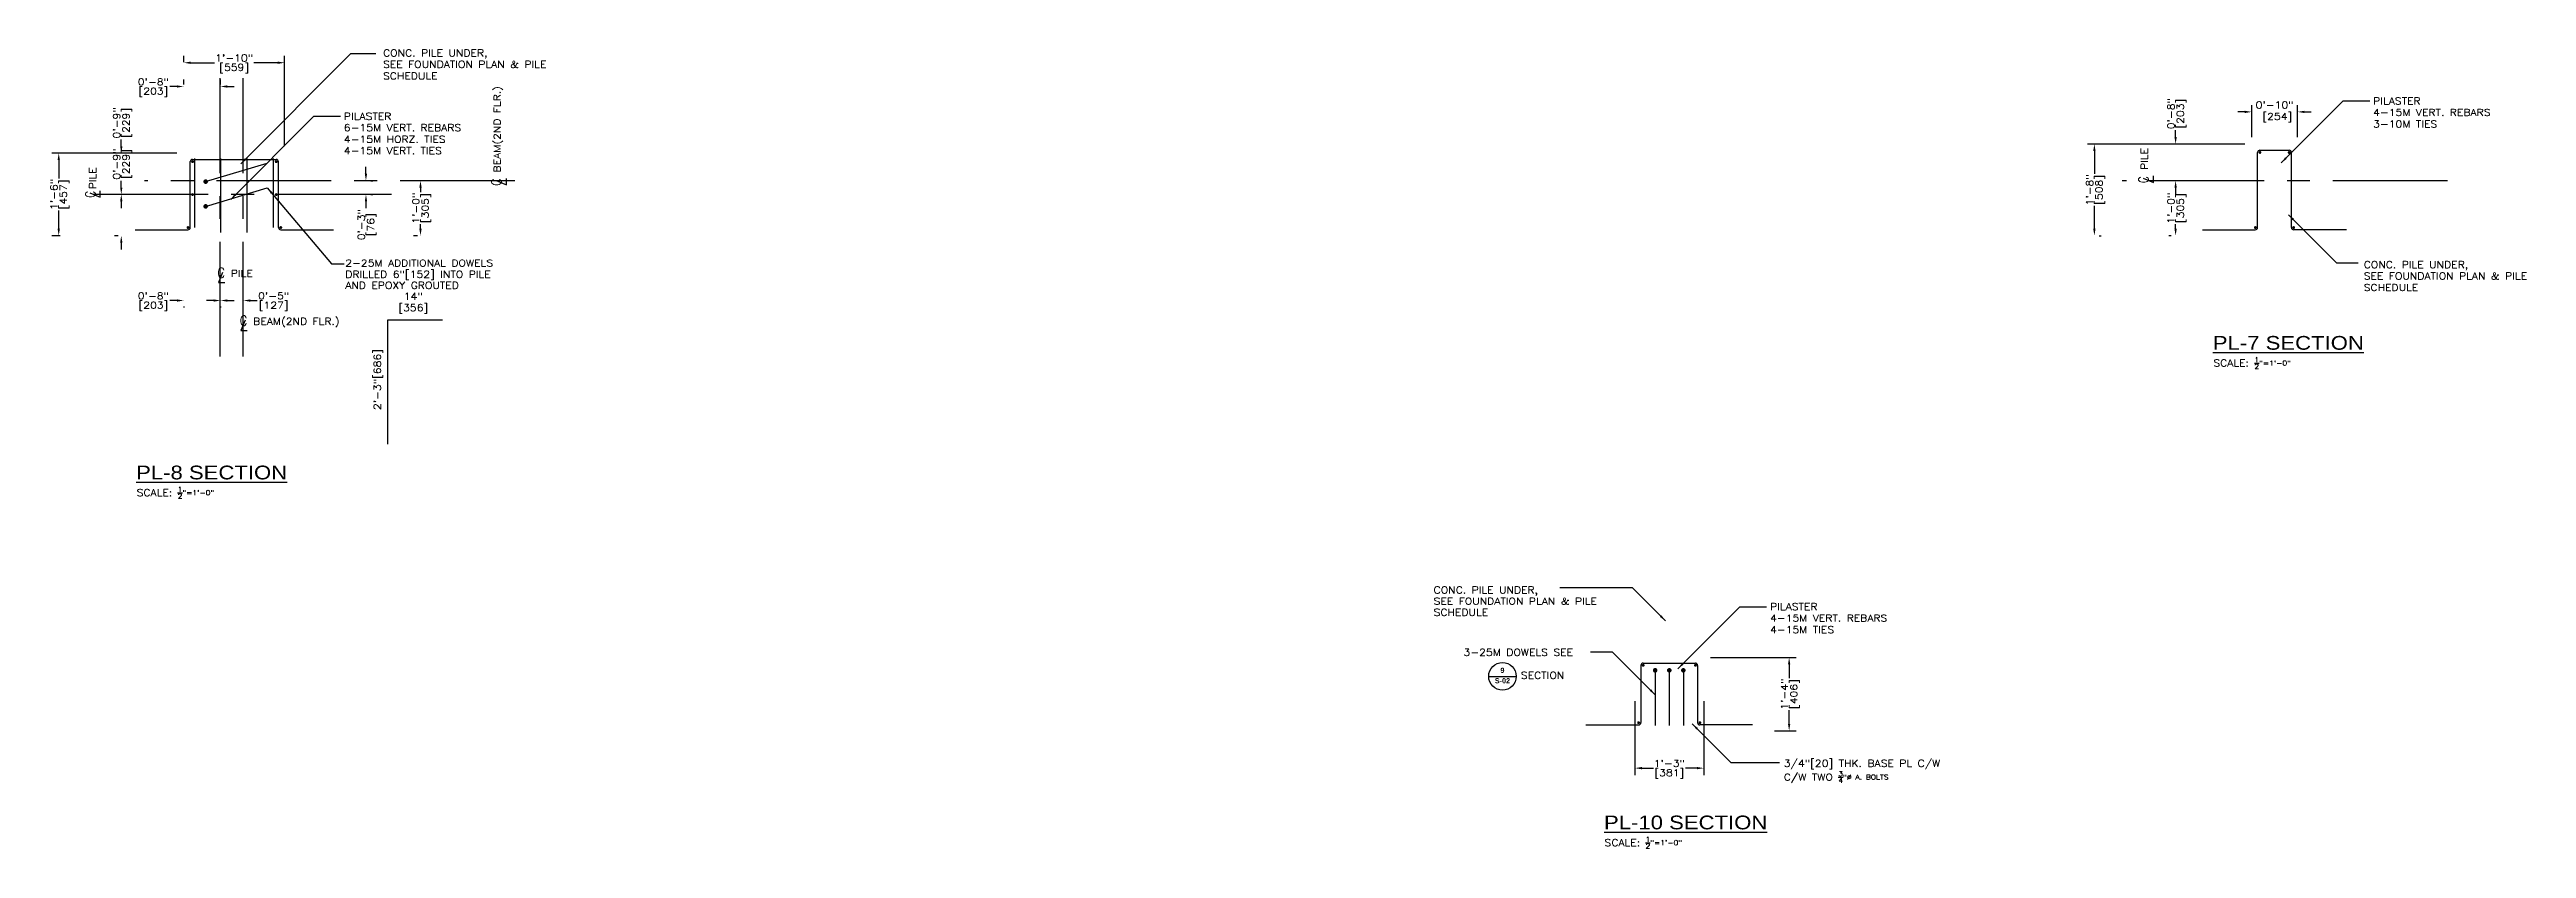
# Model space of a CAD drawing. Header units: inches. Extents: x -229 to 9761, y -1201 to 3580.
# Drawn here: x 309 to 849, y -1201 to -1027 of the extents above; entities that cross this region are included whole.
import ezdxf
from ezdxf.enums import TextEntityAlignment as Align

# ---------------------------------------------------------------- set-up
doc = ezdxf.new("R2010")
doc.units = ezdxf.units.IN
doc.header["$MEASUREMENT"] = 0
doc.linetypes.add('CENTER', pattern=[2, 1.25, -0.25, 0.25, -0.25])
doc.layers.get('0').update_dxf_attribs({"linetype": 'CONTINUOUS'})
doc.layers.get('DEFPOINTS').update_dxf_attribs({"linetype": 'CONTINUOUS'})
for name, color, linetype in [('Dimension', 5, 'CONTINUOUS'), ('Foundation_Details_CL', 150, 'CENTER'), ('Foundation_Details_Reinf', 131, 'CONTINUOUS'), ('Structural_Section_Dim', 5, 'CONTINUOUS'), ('Structural_Section_Text', 5, 'CONTINUOUS'), ('TEXT', 4, 'CONTINUOUS')]:
    doc.layers.add(name, color=color, linetype=linetype)
doc.styles.add('ROMANS', font='ROMANS.SHX', dxfattribs={"width": 0.8})
doc.styles.add('ROMANS-115', font='romans.shx', dxfattribs={"width": 1.15})
doc.styles.add('SANS-115', font='sanss___.ttf', dxfattribs={"width": 1.15})
doc.styles.add('SANSSERIFBOLD', font='sanssb__.ttf')
doc.dimstyles.new('112-ROMANS-115-MS', dxfattribs={"dimscale": 0, "dimtxt": 1.5, "dimasz": 1.5, "dimexe": 1.5, "dimexo": 1.5, "dimgap": 0.125, "dimtad": 0, "dimdec": 4, "dimzin": 1, "dimdsep": 46, "dimlunit": 4, "dimtxsty": 'ROMANS-115', "dimcen": 0.125, "dimclrd": 256, "dimclre": 256, "dimclrt": 256, "dimadec": 0, "dimazin": 0, "dimtfac": 1, "dimtdec": 4, "dimtofl": 0, "dimtmove": 0, "dimatfit": 0, "dimfxl": 1, "dimtfillclr": 256, "dimfrac": 2, "dimtolj": 1, "dimtzin": 0, "dimarcsym": 0})
doc.dimstyles.new('12-ROMANS-115-PS', dxfattribs={"dimscale": 0, "dimtxt": 0.0625, "dimasz": 0.0625, "dimexe": 0.0625, "dimexo": 0.03125, "dimgap": 0.03125, "dimtad": 1, "dimdec": 3, "dimlfac": 24, "dimzin": 1, "dimdsep": 46, "dimlunit": 4, "dimtxsty": 'ROMANS-115', "dimcen": 0.125, "dimclrd": 256, "dimclre": 256, "dimclrt": 256, "dimadec": 0, "dimazin": 0, "dimtfac": 1, "dimtdec": 3, "dimtofl": 0, "dimtmove": 0, "dimatfit": 0, "dimfxl": 1, "dimfrac": 2, "dimtolj": 1, "dimtzin": 0, "dimarcsym": 0})

# ---------------------------------------------------------------- blocks, each defined once
blk = doc.blocks.new('*D98')
at = {"layer": 'DEFPOINTS', "color": 0, "ltscale": 2}
for p in [(310.69, -1049.78), (337.95, -1049.78), (312.47, -1067.78)]:
    blk.add_point(p, dxfattribs=at)
at = {"layer": 'Structural_Section_Dim', "lineweight": -2, "ltscale": 2}
for p, q in [((336.45, -1049.78), (309.19, -1049.78)), ((310.69, -1051.28), (310.69, -1055.28)), ((310.69, -1066.28), (310.69, -1062.27)), ((310.97, -1067.78), (309.19, -1067.78))]:
    blk.add_line(p, q, dxfattribs=at)
at = {"layer": 'Structural_Section_Dim', "ltscale": 2}
for points in [[(310.44, -1051.28), (310.94, -1051.28), (310.69, -1049.78)], [(310.44, -1066.28), (310.94, -1066.28), (310.69, -1067.78)]]:
    blk.add_solid(points, dxfattribs=at)
at = {"layer": 'Structural_Section_Dim', "ltscale": 2, "char_height": 1.5, "attachment_point": 5, "rotation": 90, "style": 'ROMANS-115'}
for s, insert in [('\\A1;1\'-6"', (309.67, -1058.78)), ('\\A1;[457]', (311.95, -1058.78))]:
    blk.add_mtext(s, dxfattribs=dict(at, insert=insert))
blk = doc.blocks.new('*D99')
at = {"layer": 'DEFPOINTS', "color": 0, "ltscale": 2}
for p in [(337.95, -1031.46), (359.95, -1030.05), (359.95, -1049.78)]:
    blk.add_point(p, dxfattribs=at)
at = {"layer": 'Structural_Section_Dim', "lineweight": -2, "ltscale": 2}
for p, q in [((337.95, -1029.96), (337.95, -1028.55)), ((339.45, -1030.05), (344.64, -1030.05)), ((358.45, -1030.05), (353.27, -1030.05)), ((359.95, -1048.28), (359.95, -1028.55))]:
    blk.add_line(p, q, dxfattribs=at)
at = {"layer": 'Structural_Section_Dim', "ltscale": 2}
for points in [[(339.45, -1029.8), (339.45, -1030.3), (337.95, -1030.05)], [(358.45, -1029.8), (358.45, -1030.3), (359.95, -1030.05)]]:
    blk.add_solid(points, dxfattribs=at)
at = {"layer": 'Structural_Section_Dim', "ltscale": 2, "char_height": 1.5, "attachment_point": 5, "style": 'ROMANS-115'}
for s, insert in [('\\A1;1\'-10"', (348.95, -1029.03)), ('\\A1;[559]', (348.95, -1031.32))]:
    blk.add_mtext(s, dxfattribs=dict(at, insert=insert))
blk = doc.blocks.new('*D100')
at = {"layer": 'DEFPOINTS', "color": 0, "ltscale": 2}
for p in [(337.95, -1035.23), (337.95, -1036.27), (345.95, -1036.27)]:
    blk.add_point(p, dxfattribs=at)
at = {"layer": 'Structural_Section_Dim', "lineweight": -2, "ltscale": 2}
for p, q in [((336.45, -1035.23), (334.95, -1035.23)), ((337.95, -1034.77), (337.95, -1033.73)), ((345.95, -1034.77), (345.95, -1033.73)), ((347.45, -1035.23), (348.95, -1035.23))]:
    blk.add_line(p, q, dxfattribs=at)
at = {"layer": 'Structural_Section_Dim', "ltscale": 2}
for points in [[(336.45, -1034.98), (336.45, -1035.48), (337.95, -1035.23)], [(347.45, -1034.98), (347.45, -1035.48), (345.95, -1035.23)]]:
    blk.add_solid(points, dxfattribs=at)
at = {"layer": 'Structural_Section_Dim', "ltscale": 2, "char_height": 1.5, "attachment_point": 5, "style": 'ROMANS-115'}
for s, insert in [('\\A1;0\'-8"', (331.34, -1034.22)), ('\\A1;[203]', (331.34, -1036.5))]:
    blk.add_mtext(s, dxfattribs=dict(at, insert=insert))
blk = doc.blocks.new('CLMARK')
at = {"layer": 'TEXT'}
for p, q in [((1.5, 4.6), (-3.6, -7.6)), ((-3.6, -7.6), (4.1, -7.6))]:
    blk.add_line(p, q, dxfattribs=at)
at = {"layer": 'TEXT', "style": 'ROMANS', "width": 0.8}
blk.add_text('C', height=12, dxfattribs=at).set_placement((-4.6, -1.9))
blk = doc.blocks.new('*D101')
at = {"layer": 'DEFPOINTS', "color": 0, "ltscale": 2}
for p in [(324.33, -1058.78), (325.16, -1058.78), (325.16, -1067.78)]:
    blk.add_point(p, dxfattribs=at)
at = {"layer": 'Structural_Section_Dim', "lineweight": -2, "ltscale": 2}
for p, q in [((324.33, -1057.28), (324.33, -1055.78)), ((323.66, -1058.78), (322.83, -1058.78)), ((323.66, -1067.78), (322.83, -1067.78)), ((324.33, -1069.28), (324.33, -1070.78))]:
    blk.add_line(p, q, dxfattribs=at)
at = {"layer": 'Structural_Section_Dim', "ltscale": 2}
for points in [[(324.08, -1057.28), (324.58, -1057.28), (324.33, -1058.78)], [(324.08, -1069.28), (324.58, -1069.28), (324.33, -1067.78)]]:
    blk.add_solid(points, dxfattribs=at)
at = {"layer": 'Structural_Section_Dim', "ltscale": 2, "char_height": 1.5, "attachment_point": 5, "rotation": 90, "style": 'ROMANS-115'}
for s, insert in [('\\A1;0\'-9"', (323.31, -1052.16)), ('\\A1;[229]', (325.6, -1052.16))]:
    blk.add_mtext(s, dxfattribs=dict(at, insert=insert))
blk = doc.blocks.new('*D102')
at = {"layer": 'DEFPOINTS', "color": 0, "ltscale": 2}
for p in [(324.33, -1049.78), (325.16, -1049.78), (325.16, -1058.78)]:
    blk.add_point(p, dxfattribs=at)
at = {"layer": 'Structural_Section_Dim', "lineweight": -2, "ltscale": 2}
for p, q in [((324.33, -1048.28), (324.33, -1046.78)), ((323.66, -1049.78), (322.83, -1049.78)), ((323.66, -1058.78), (322.83, -1058.78)), ((324.33, -1060.28), (324.33, -1061.78))]:
    blk.add_line(p, q, dxfattribs=at)
at = {"layer": 'Structural_Section_Dim', "ltscale": 2}
for points in [[(324.08, -1048.28), (324.58, -1048.28), (324.33, -1049.78)], [(324.08, -1060.28), (324.58, -1060.28), (324.33, -1058.78)]]:
    blk.add_solid(points, dxfattribs=at)
at = {"layer": 'Structural_Section_Dim', "ltscale": 2, "char_height": 1.5, "attachment_point": 5, "rotation": 90, "style": 'ROMANS-115'}
for s, insert in [('\\A1;0\'-9"', (323.31, -1043.16)), ('\\A1;[229]', (325.6, -1043.16))]:
    blk.add_mtext(s, dxfattribs=dict(at, insert=insert))
blk = doc.blocks.new('*D103')
at = {"layer": 'DEFPOINTS', "color": 0, "ltscale": 2}
for p in [(337.95, -1081.73), (337.95, -1081.92), (345.95, -1081.73)]:
    blk.add_point(p, dxfattribs=at)
at = {"layer": 'Structural_Section_Dim', "lineweight": -2, "ltscale": 2}
for p, q in [((336.45, -1081.92), (334.95, -1081.92)), ((337.95, -1083.23), (337.95, -1083.42)), ((345.95, -1083.23), (345.95, -1083.42)), ((347.45, -1081.92), (348.95, -1081.92))]:
    blk.add_line(p, q, dxfattribs=at)
at = {"layer": 'Structural_Section_Dim', "ltscale": 2}
for points in [[(336.45, -1081.67), (336.45, -1082.17), (337.95, -1081.92)], [(347.45, -1081.67), (347.45, -1082.17), (345.95, -1081.92)]]:
    blk.add_solid(points, dxfattribs=at)
at = {"layer": 'Structural_Section_Dim', "ltscale": 2, "char_height": 1.5, "attachment_point": 5, "style": 'ROMANS-115'}
for s, insert in [('\\A1;0\'-8"', (331.34, -1080.9)), ('\\A1;[203]', (331.34, -1083.19))]:
    blk.add_mtext(s, dxfattribs=dict(at, insert=insert))
blk = doc.blocks.new('*D104')
at = {"layer": 'DEFPOINTS', "color": 0, "ltscale": 2}
for p in [(345.95, -1081.92), (350.95, -1081.92), (350.95, -1081.92)]:
    blk.add_point(p, dxfattribs=at)
at = {"layer": 'Structural_Section_Dim', "lineweight": -2, "ltscale": 2}
for p, q in [((344.45, -1081.92), (342.95, -1081.92)), ((352.45, -1081.92), (353.95, -1081.92))]:
    blk.add_line(p, q, dxfattribs=at)
at = {"layer": 'Structural_Section_Dim', "ltscale": 2}
for points in [[(344.45, -1081.67), (344.45, -1082.17), (345.95, -1081.92)], [(352.45, -1081.67), (352.45, -1082.17), (350.95, -1081.92)]]:
    blk.add_solid(points, dxfattribs=at)
at = {"layer": 'Structural_Section_Dim', "ltscale": 2, "char_height": 1.5, "attachment_point": 5, "style": 'ROMANS-115'}
for s, insert in [('\\A1;0\'-5"', (357.57, -1080.9)), ('\\A1;[127]', (357.57, -1083.19))]:
    blk.add_mtext(s, dxfattribs=dict(at, insert=insert))
blk = doc.blocks.new('*D105')
at = {"layer": 'DEFPOINTS', "color": 0, "ltscale": 2}
for p in [(389.59, -1055.78), (390.42, -1055.78), (390.42, -1067.78)]:
    blk.add_point(p, dxfattribs=at)
at = {"layer": 'Structural_Section_Dim', "lineweight": -2, "ltscale": 2}
for p, q in [((388.92, -1055.78), (388.09, -1055.78)), ((389.59, -1057.28), (389.59, -1058.28)), ((388.92, -1067.78), (388.09, -1067.78)), ((389.59, -1066.28), (389.59, -1065.27))]:
    blk.add_line(p, q, dxfattribs=at)
at = {"layer": 'Structural_Section_Dim', "ltscale": 2}
for points in [[(389.34, -1057.28), (389.84, -1057.28), (389.59, -1055.78)], [(389.34, -1066.28), (389.84, -1066.28), (389.59, -1067.78)]]:
    blk.add_solid(points, dxfattribs=at)
at = {"layer": 'Structural_Section_Dim', "ltscale": 2, "char_height": 1.5, "attachment_point": 5, "rotation": 90, "style": 'ROMANS-115'}
for s, insert in [('\\A1;1\'-0"', (388.57, -1061.78)), ('\\A1;[305]', (390.86, -1061.78))]:
    blk.add_mtext(s, dxfattribs=dict(at, insert=insert))
blk = doc.blocks.new('*D106')
at = {"layer": 'DEFPOINTS', "color": 0, "ltscale": 2}
for p in [(377.24, -1055.78), (377.24, -1058.78), (377.69, -1058.78)]:
    blk.add_point(p, dxfattribs=at)
at = {"layer": 'Structural_Section_Dim', "lineweight": -2, "ltscale": 2}
for p, q in [((377.69, -1054.28), (377.69, -1052.78)), ((378.74, -1055.78), (379.19, -1055.78)), ((377.69, -1060.28), (377.69, -1061.78)), ((378.74, -1058.78), (379.19, -1058.78))]:
    blk.add_line(p, q, dxfattribs=at)
at = {"layer": 'Structural_Section_Dim', "ltscale": 2}
for points in [[(377.44, -1054.28), (377.94, -1054.28), (377.69, -1055.78)], [(377.44, -1060.28), (377.94, -1060.28), (377.69, -1058.78)]]:
    blk.add_solid(points, dxfattribs=at)
at = {"layer": 'Structural_Section_Dim', "ltscale": 2, "char_height": 1.5, "attachment_point": 5, "rotation": 90, "style": 'ROMANS-115'}
for s, insert in [('\\A1;0\'-3"', (376.67, -1065.39)), ('\\A1;[76]', (378.95, -1065.39))]:
    blk.add_mtext(s, dxfattribs=dict(at, insert=insert))
blk = doc.blocks.new('*D107')
at = {"layer": 'DEFPOINTS', "color": 0, "ltscale": 2}
for p in [(754.64, -1047.78), (788.95, -1047.78), (754.2, -1067.78)]:
    blk.add_point(p, dxfattribs=at)
at = {"layer": 'Structural_Section_Dim', "lineweight": -2, "ltscale": 2}
for p, q in [((787.45, -1047.78), (753.14, -1047.78)), ((754.64, -1049.28), (754.64, -1054.28)), ((754.64, -1066.28), (754.64, -1061.27)), ((755.7, -1067.78), (756.14, -1067.78))]:
    blk.add_line(p, q, dxfattribs=at)
at = {"layer": 'Structural_Section_Dim', "ltscale": 2}
for points in [[(754.39, -1049.28), (754.89, -1049.28), (754.64, -1047.78)], [(754.39, -1066.28), (754.89, -1066.28), (754.64, -1067.78)]]:
    blk.add_solid(points, dxfattribs=at)
at = {"layer": 'Structural_Section_Dim', "ltscale": 2, "char_height": 1.5, "attachment_point": 5, "rotation": 90, "style": 'ROMANS-115'}
for s, insert in [('\\A1;1\'-8"', (753.62, -1057.78)), ('\\A1;[508]', (755.9, -1057.78))]:
    blk.add_mtext(s, dxfattribs=dict(at, insert=insert))
blk = doc.blocks.new('*D108')
at = {"layer": 'DEFPOINTS', "color": 0, "ltscale": 2}
for p in [(798.95, -1040.77), (788.95, -1047.78), (798.95, -1047.78)]:
    blk.add_point(p, dxfattribs=at)
at = {"layer": 'Structural_Section_Dim', "lineweight": -2, "ltscale": 2}
for p, q in [((787.45, -1040.77), (785.95, -1040.77)), ((788.95, -1046.28), (788.95, -1039.27)), ((798.95, -1046.28), (798.95, -1039.27)), ((800.45, -1040.77), (801.95, -1040.77))]:
    blk.add_line(p, q, dxfattribs=at)
at = {"layer": 'Structural_Section_Dim', "ltscale": 2}
for points in [[(787.45, -1040.52), (787.45, -1041.02), (788.95, -1040.77)], [(800.45, -1040.52), (800.45, -1041.02), (798.95, -1040.77)]]:
    blk.add_solid(points, dxfattribs=at)
at = {"layer": 'Structural_Section_Dim', "ltscale": 2, "insert": (793.95, -1040.77), "char_height": 1.5, "attachment_point": 5, "style": 'ROMANS-115'}
blk.add_mtext('\\A1;0\'-10"\\P [254]', dxfattribs=at)
blk = doc.blocks.new('*D109')
at = {"layer": 'DEFPOINTS', "color": 0, "ltscale": 2}
for p in [(772.36, -1055.78), (772.92, -1055.78), (772.92, -1067.78)]:
    blk.add_point(p, dxfattribs=at)
at = {"layer": 'Structural_Section_Dim', "lineweight": -2, "ltscale": 2}
for p, q in [((771.42, -1055.78), (770.86, -1055.78)), ((772.36, -1057.28), (772.36, -1058.28)), ((771.42, -1067.78), (770.86, -1067.78)), ((772.36, -1066.28), (772.36, -1065.27))]:
    blk.add_line(p, q, dxfattribs=at)
at = {"layer": 'Structural_Section_Dim', "ltscale": 2}
for points in [[(772.11, -1057.28), (772.61, -1057.28), (772.36, -1055.78)], [(772.11, -1066.28), (772.61, -1066.28), (772.36, -1067.78)]]:
    blk.add_solid(points, dxfattribs=at)
at = {"layer": 'Structural_Section_Dim', "ltscale": 2, "char_height": 1.5, "attachment_point": 5, "rotation": 90, "style": 'ROMANS-115'}
for s, insert in [('\\A1;1\'-0"', (771.34, -1061.78)), ('\\A1;[305]', (773.63, -1061.78))]:
    blk.add_mtext(s, dxfattribs=dict(at, insert=insert))
blk = doc.blocks.new('*D110')
at = {"layer": 'DEFPOINTS', "color": 0, "ltscale": 2}
for p in [(772.36, -1047.78), (772.92, -1047.78), (772.92, -1055.78)]:
    blk.add_point(p, dxfattribs=at)
at = {"layer": 'Structural_Section_Dim', "lineweight": -2, "ltscale": 2}
for p, q in [((771.42, -1047.78), (770.86, -1047.78)), ((772.36, -1046.28), (772.36, -1044.78)), ((771.42, -1055.78), (770.86, -1055.78)), ((772.36, -1057.28), (772.36, -1058.78))]:
    blk.add_line(p, q, dxfattribs=at)
at = {"layer": 'Structural_Section_Dim', "ltscale": 2}
for points in [[(772.11, -1046.28), (772.61, -1046.28), (772.36, -1047.78)], [(772.11, -1057.28), (772.61, -1057.28), (772.36, -1055.78)]]:
    blk.add_solid(points, dxfattribs=at)
at = {"layer": 'Structural_Section_Dim', "ltscale": 2, "char_height": 1.5, "attachment_point": 5, "rotation": 90, "style": 'ROMANS-115'}
for s, insert in [('\\A1;0\'-8"', (771.34, -1041.16)), ('\\A1;[203]', (773.63, -1041.16))]:
    blk.add_mtext(s, dxfattribs=dict(at, insert=insert))
blk = doc.blocks.new('*D115')
at = {"layer": 'DEFPOINTS', "color": 0, "ltscale": 2}
for p in [(669.45, -1159.78), (688.07, -1159.78), (683.38, -1175.78)]:
    blk.add_point(p, dxfattribs=at)
at = {"layer": 'Structural_Section_Dim', "lineweight": -2, "ltscale": 2}
for p, q in [((670.95, -1159.78), (689.57, -1159.78)), ((688.07, -1161.28), (688.07, -1164.28)), ((688.07, -1174.28), (688.07, -1171.27)), ((684.88, -1175.78), (689.57, -1175.78))]:
    blk.add_line(p, q, dxfattribs=at)
at = {"layer": 'Structural_Section_Dim', "ltscale": 2}
for points in [[(687.82, -1161.28), (688.32, -1161.28), (688.07, -1159.78)], [(687.82, -1174.28), (688.32, -1174.28), (688.07, -1175.78)]]:
    blk.add_solid(points, dxfattribs=at)
at = {"layer": 'Structural_Section_Dim', "ltscale": 2, "char_height": 1.5, "attachment_point": 5, "rotation": 90, "style": 'ROMANS-115'}
for s, insert in [('\\A1;1\'-4"', (687.05, -1167.78)), ('\\A1;[406]', (689.34, -1167.78))]:
    blk.add_mtext(s, dxfattribs=dict(at, insert=insert))
blk = doc.blocks.new('*D116')
at = {"layer": 'DEFPOINTS', "color": 0, "ltscale": 2}
for p in [(654.45, -1167.78), (669.45, -1167.78), (669.45, -1183.92)]:
    blk.add_point(p, dxfattribs=at)
at = {"layer": 'Structural_Section_Dim', "lineweight": -2, "ltscale": 2}
for p, q in [((654.45, -1169.28), (654.45, -1185.42)), ((669.45, -1169.28), (669.45, -1185.42)), ((655.95, -1183.92), (658.46, -1183.92)), ((667.95, -1183.92), (665.45, -1183.92))]:
    blk.add_line(p, q, dxfattribs=at)
at = {"layer": 'Structural_Section_Dim', "ltscale": 2}
for points in [[(655.95, -1183.67), (655.95, -1184.17), (654.45, -1183.92)], [(667.95, -1183.67), (667.95, -1184.17), (669.45, -1183.92)]]:
    blk.add_solid(points, dxfattribs=at)
at = {"layer": 'Structural_Section_Dim', "ltscale": 2, "char_height": 1.5, "attachment_point": 5, "style": 'ROMANS-115'}
for s, insert in [('\\A1;1\'-3"', (661.95, -1182.9)), ('\\A1;[381]', (661.95, -1185.19))]:
    blk.add_mtext(s, dxfattribs=dict(at, insert=insert))
blk = doc.blocks.new('Callout Bubble')
blk.add_line((-0.25, 0), (0.25, 0))
blk.add_circle((0, 0), 0.25)
at = {"ltscale": 15, "style": 'SANSSERIFBOLD', "flags": 8}
blk.add_attdef('V#', text='', height=0.0938, dxfattribs=at).set_placement((0, 0.034), align=Align.BOTTOM_CENTER)
blk.add_attdef('S#', text='', height=0.0938, dxfattribs=at).set_placement((0, -0.033), align=Align.TOP_CENTER)

msp = doc.modelspace()

# ---------------------------------------------------------------- linework, layer by layer
at = {"layer": 'Foundation_Details_CL', "ltscale": 20}
for p, q in [((345.929376, -1094.127311), (345.929376, -1033.445977)), ((350.929376, -1094.127311), (350.929376, -1033.445977)), ((410.12296, -1055.808452), (329.378881, -1055.808452)), ((831.66314, -1055.808452), (760.708127, -1055.808452)), ((383.28814, -1058.808452), (315.056699, -1058.808452))]:
    msp.add_line(p, q, dxfattribs=at)
at = {"layer": 'Foundation_Details_Reinf'}
for p, q in [((339.366876, -1065.995952), (339.366876, -1051.620952)), ((339.866876, -1051.120952), (358.116876, -1051.120952)), ((340.366876, -1065.995952), (340.366876, -1050.933452)), ((342.725949, -1055.980025), (356.136055, -1051.958948)), ((346.07521, -1067.058452), (346.07521, -1050.933452)), ((351.783543, -1067.058452), (351.783543, -1050.933452)), ((357.491876, -1065.995952), (357.491876, -1050.933452)), ((358.616876, -1065.995952), (358.616876, -1051.620952)), ((790.241876, -1065.995952), (790.241876, -1049.620952)), ((790.741876, -1049.120952), (797.116876, -1049.120952)), ((797.616876, -1065.995952), (797.616876, -1049.620952)), ((342.725949, -1061.3825), (356.136055, -1057.361422)), ((327.366876, -1066.495952), (338.866876, -1066.495952)), ((359.116876, -1066.495952), (370.616876, -1066.495952)), ((778.241876, -1066.495952), (789.741876, -1066.495952)), ((809.616876, -1066.495952), (798.116876, -1066.495952)), ((382.407607, -1086.239125), (382.407607, -1113.239125)), ((394.407607, -1086.239125), (382.407607, -1086.239125)), ((656.241876, -1160.995952), (667.616876, -1160.995952)), ((655.741876, -1161.495952), (655.741876, -1173.995952)), ((658.856102, -1162.586228), (658.856102, -1174.586228)), ((661.929376, -1162.586228), (661.929376, -1174.586228)), ((665.00265, -1162.586228), (665.00265, -1174.586228)), ((668.116876, -1161.495952), (668.116876, -1173.995952)), ((643.741876, -1174.495952), (655.241876, -1174.495952)), ((680.116876, -1174.495952), (668.616876, -1174.495952))]:
    msp.add_line(p, q, dxfattribs=at)
for points, const_width in [([(339.710626, -1051.620952, -1), (340.023126, -1051.620952, -1)], 0.3125), ([(358.273126, -1051.620952, 1), (357.960626, -1051.620952, 1)], 0.3125), ([(790.585626, -1049.620952, -1), (790.898126, -1049.620952, -1)], 0.3125), ([(797.273126, -1049.620952, 1), (796.960626, -1049.620952, 1)], 0.3125), ([(339.710626, -1058.808452, -1), (340.023126, -1058.808452, -1)], 0.3125), ([(342.486483, -1056.05183, 1), (342.965415, -1055.90822, 1)], 0.5), ([(358.273126, -1058.808452, 1), (357.960626, -1058.808452, 1)], 0.3125), ([(342.486483, -1061.454305, 1), (342.965415, -1061.310695, 1)], 0.5), ([(339.023126, -1065.995952, -1), (338.710626, -1065.995952, -1)], 0.3125), ([(358.960626, -1065.995952, 1), (359.273126, -1065.995952, 1)], 0.3125), ([(789.898126, -1065.995952, -1), (789.585626, -1065.995952, -1)], 0.3125), ([(797.960626, -1065.995952, 1), (798.273126, -1065.995952, 1)], 0.3125), ([(656.241876, -1161.339702, 1), (656.241876, -1161.652202, 1)], 0.3125), ([(667.616876, -1161.339702, -1), (667.616876, -1161.652202, -1)], 0.3125), ([(658.856102, -1162.336228, 1), (658.856102, -1162.836228, 1)], 0.5), ([(661.929376, -1162.336228, 1), (661.929376, -1162.836228, 1)], 0.5), ([(665.00265, -1162.336228, -1), (665.00265, -1162.836228, -1)], 0.5), ([(655.241876, -1174.152202, 1), (655.241876, -1173.839702, 1)], 0.3125), ([(668.616876, -1174.152202, -1), (668.616876, -1173.839702, -1)], 0.3125)]:
    msp.add_lwpolyline(points, format="xyb", close=True, dxfattribs=dict(at, const_width=const_width))
for centre, start, end in [((339.866876, -1051.620952), 90, 180), ((358.116876, -1051.620952), 0, 90), ((790.741876, -1049.620952), 90, 180), ((797.116876, -1049.620952), 0, 90), ((338.866876, -1065.995952), 270, 0), ((359.116876, -1065.995952), 180, 270), ((789.741876, -1065.995952), 270, 0), ((798.116876, -1065.995952), 180, 270), ((656.241876, -1161.495952), 90, 180), ((667.616876, -1161.495952), 0, 90), ((655.241876, -1173.995952), 270, 0), ((668.616876, -1173.995952), 180, 270)]:
    msp.add_arc(centre, 0.5, start, end, dxfattribs=at)

# ---------------------------------------------------------------- block references
at = {"layer": 'Dimension', "xscale": 0.1836000000000695, "yscale": 0.1836000000000695, "zscale": 0.1836000000000043, "rotation": 90}
for p in [(318.344829, -1058.710479), (406.909724, -1056.031197), (766.12737, -1055.503289)]:
    msp.add_blockref('CLMARK', p, dxfattribs=at)
at = {"layer": 'Dimension', "xscale": 0.1835999999999984, "yscale": 0.1836000000000695, "zscale": 0.1836000000000043}
for p in [(346.159718, -1076.623917), (351.047188, -1087.067281)]:
    msp.add_blockref('CLMARK', p, dxfattribs=at)
at = {"layer": 'Structural_Section_Text', "ltscale": 2, "xscale": 12, "yscale": 12, "zscale": 12}
msp.add_blockref('Callout Bubble', (625.550746, -1163.896057), dxfattribs=at).add_auto_attribs({'V#': '9', 'S#': 'S-02'})

# ---------------------------------------------------------------- texts
at = {"layer": 'Structural_Section_Dim', "ltscale": 15, "style": 'ROMANS-115', "width": 1.15}
for s, p in [('2-25M ADDITIONAL DOWELS', (373.184477, -1074.508144)), ('AND EPOXY GROUTED', (373.184477, -1079.365287)), ('DRILLED 6"[152] INTO PILE', (373.184477, -1076.936715))]:
    msp.add_text(s, height=1.5, dxfattribs=at).set_placement(p)
at = {"layer": 'Structural_Section_Dim', "style": 'ROMANS-115', "width": 1.15}
for s, p in [('CONC. PILE UNDER,', (610.536586, -1145.825676)), ('SEE FOUNDATION PLAN & PILE', (610.536586, -1148.254248)), ('SCHEDULE', (610.536586, -1150.682819))]:
    msp.add_text(s, height=1.5, dxfattribs=at).set_placement(p)
at = {"layer": 'Structural_Section_Dim', "char_height": 1.5, "attachment_point": 1, "style": 'ROMANS-115'}
for s, insert in [('\\A1;CONC. PILE UNDER,\\PSEE FOUNDATION PLAN & PILE\\PSCHEDULE', (381.414853, -1027.168034)), ('\\A1;CONC. PILE UNDER,\\PSEE FOUNDATION PLAN & PILE\\PSCHEDULE', (813.388055, -1073.333698)), (' 14"\\P[356]', (384.759894, -1080.244004))]:
    msp.add_mtext(s, dxfattribs=dict(at, insert=insert))
at = {"layer": 'Structural_Section_Dim', "insert": (379.402657, -1105.813018), "char_height": 1.5, "attachment_point": 1, "rotation": 90, "style": 'ROMANS-115'}
msp.add_mtext('2\'-3"[686]', dxfattribs=at)
at = {"layer": 'Structural_Section_Dim', "ltscale": 15, "char_height": 1.5, "attachment_point": 1, "style": 'ROMANS-115'}
for s, insert in [('3-25M DOWELS SEE ', (617.066979, -1157.900534)), ('SECTION', (629.566931, -1162.926614)), ('\\A1;3/4"[20] THK. BASE PL C/W \\PC/W TWO \\H0.7x;\\S3/4;"%%C A. BOLTS', (686.888313, -1182.12703))]:
    msp.add_mtext(s, dxfattribs=dict(at, insert=insert))
at = {"layer": 'Structural_Section_Text', "style": 'ROMANS-115', "width": 1.15}
for s, p in [('BEAM(2ND FLR.)', (407.047069, -1053.977929)), ('PILE', (318.854171, -1057.665772)), ('PILE', (766.264715, -1053.450021))]:
    msp.add_text(s, height=1.5, rotation=90, dxfattribs=at).set_placement(p)
at = {"layer": 'Structural_Section_Text', "width": 1.15}
for s, height, style, p in [('PILE', 1.5, 'ROMANS-115', (348.212986, -1076.761261)), ('BEAM(2ND FLR.)', 1.5, 'ROMANS-115', (353.100456, -1087.204625)), ('%%UPL-7 SECTION', 3, 'SANS-115', (780.470521, -1092.654307)), ('%%UPL-8 SECTION', 3, 'SANS-115', (327.565478, -1120.932016)), ('%%UPL-10 SECTION', 3, 'SANS-115', (647.696588, -1197.270532))]:
    msp.add_text(s, height=height, dxfattribs=dict(at, style=style)).set_placement(p)
at = {"layer": 'Structural_Section_Text', "char_height": 1.5, "attachment_point": 1, "style": 'ROMANS-115'}
for s, insert in [('PILASTER\\P6-15M VERT. REBARS\\P4-15M HORZ. TIES\\P4-15M VERT. TIES', (372.878657, -1040.98264)), ('\\A1;PILASTER\\P4-15M VERT. REBARS\\P3-10M TIES', (815.447187, -1037.644924)), ('\\A1;SCALE: \\H0.7x;\\S1/2;"=1\'-0"', (780.585699, -1094.307739)), ('\\A1;SCALE: \\H0.7x;\\S1/2;"=1\'-0"', (327.680657, -1122.585448)), ('PILASTER\\P4-15M VERT. REBARS\\P4-15M TIES', (683.906993, -1147.950898)), ('\\A1;SCALE: \\H0.7x;\\S1/2;"=1\'-0"', (647.811767, -1198.923964))]:
    msp.add_mtext(s, dxfattribs=dict(at, insert=insert))

# ---------------------------------------------------------------- dimensions: what is measured, and where the dimension line sits
at = {"layer": 'Structural_Section_Dim'}
for base, p1, p2, picture, middle in [((359.95267, -1030.0516), (337.95267, -1031.457554), (359.95267, -1049.777319), '*D99', (348.95267, -1030.0516)), ((337.95267, -1035.233857), (345.95267, -1036.273116), (337.95267, -1036.273116), '*D100', (331.336599, -1035.233857)), ((669.45267, -1183.921768), (654.45267, -1167.777319), (669.45267, -1167.777319), '*D116', (661.95267, -1183.921768))]:
    dim = msp.add_linear_dim(base=base, p1=p1, p2=p2, dimstyle='112-ROMANS-115-MS', override={"dimscale": 1, "dimpost": '\\X'}, dxfattribs=at)
    dim.commit()
    dim.dimension.update_dxf_attribs({"geometry": picture, "text_midpoint": middle})
for base, p1, p2, picture, middle in [((324.331548, -1049.777319), (325.163422, -1058.777319), (325.163422, -1049.777319), '*D102', (324.331548, -1043.161248)), ((772.358261, -1047.777319), (772.923463, -1055.777319), (772.923463, -1047.777319), '*D110', (772.358261, -1041.161248)), ((754.635468, -1047.777319), (754.201458, -1067.777319), (788.95267, -1047.777319), '*D107', (754.635468, -1057.777319)), ((310.685091, -1049.777319), (312.473108, -1067.777319), (337.95267, -1049.777319), '*D98', (310.685091, -1058.777319)), ((324.331548, -1058.777319), (325.163422, -1067.777319), (325.163422, -1058.777319), '*D101', (324.331548, -1052.161248)), ((389.588272, -1055.777319), (390.420145, -1067.777319), (390.420145, -1055.777319), '*D105', (389.588272, -1061.777319)), ((772.358261, -1055.777319), (772.923463, -1067.777319), (772.923463, -1055.777319), '*D109', (772.358261, -1061.777319)), ((688.069661, -1159.777319), (683.376442, -1175.777319), (669.45267, -1159.777319), '*D115', (688.069661, -1167.777319))]:
    dim = msp.add_linear_dim(base=base, p1=p1, p2=p2, angle=90, dimstyle='112-ROMANS-115-MS', override={"dimscale": 1, "dimpost": '\\X'}, dxfattribs=at)
    dim.commit()
    dim.dimension.update_dxf_attribs({"geometry": picture, "text_midpoint": middle})
dim = msp.add_linear_dim(base=(798.95267, -1040.772969), p1=(788.95267, -1047.777319), p2=(798.95267, -1047.777319), dimstyle='112-ROMANS-115-MS', override={"dimscale": 1, "dimpost": '\\X'}, dxfattribs=at)
dim.commit()
dim.dimension.update_dxf_attribs({"geometry": '*D108', "text_midpoint": (793.95267, -1040.772969), "dimtype": 160})
at = {"layer": 'Structural_Section_Dim', "ltscale": 15}
dim = msp.add_linear_dim(base=(377.687053, -1058.777319), p1=(377.241626, -1055.777319), p2=(377.241626, -1058.777319), angle=90, dimstyle='112-ROMANS-115-MS', override={"dimscale": 1, "dimpost": '\\X'}, dxfattribs=at)
dim.commit()
dim.dimension.update_dxf_attribs({"geometry": '*D106', "text_midpoint": (377.687053, -1065.393391)})
for base, p1, p2, picture, middle in [((337.95267, -1081.92078), (345.95267, -1081.728867), (337.95267, -1081.728867), '*D103', (331.336599, -1081.92078)), ((350.95267, -1081.92078), (345.95267, -1081.92078), (350.95267, -1081.92078), '*D104', (357.568742, -1081.92078))]:
    dim = msp.add_linear_dim(base=base, p1=p1, p2=p2, dimstyle='112-ROMANS-115-MS', override={"dimscale": 1, "dimpost": '\\X'}, dxfattribs=at)
    dim.commit()
    dim.dimension.update_dxf_attribs({"geometry": picture, "text_midpoint": middle})

# ---------------------------------------------------------------- leaders
at = {"layer": 'Structural_Section_Dim'}
for points in [[(350.39295, -1052.122703), (374.393966, -1028.053861), (379.873035, -1028.053861)], [(796.943941, -1063.197043), (807.470782, -1073.723884), (812.191296, -1073.723884)], [(661.126544, -1151.820089), (653.882511, -1144.576055), (638.077446, -1144.576055)]]:
    msp.add_leader(points, dimstyle='12-ROMANS-115-PS', override={"dimscale": 24, "dimtad": 0, "dimlfac": 0.041667}, dxfattribs=at)
at = {"layer": 'Structural_Section_Dim', "ltscale": 15}
for points in [[(356.159349, -1057.330289), (370.183125, -1073.890354), (372.904791, -1073.890354)], [(666.95267, -1174.277319), (675.379936, -1182.704585), (685.975365, -1182.704585)]]:
    msp.add_leader(points, dimstyle='12-ROMANS-115-PS', override={"dimscale": 24, "dimtad": 0, "dimlfac": 0.041667}, dxfattribs=at)
at = {"layer": 'Structural_Section_Dim', "ltscale": 15, "annotation_type": 0, "has_hookline": 1, "hookline_direction": 1, "text_width": 26.942857}
msp.add_leader([(658.879396, -1167.950556), (649.579374, -1158.650534), (644.759836, -1158.650534)], dimstyle='12-ROMANS-115-PS', override={"dimscale": 24, "dimtad": 0, "dimlfac": 0.041667}, dxfattribs=at)
at = {"layer": 'Structural_Section_Text', "annotation_type": 0, "has_hookline": 1, "hookline_direction": 0}
for points, text_width in [([(348.195046, -1059.8501), (366.316471, -1041.73264), (372.128657, -1041.73264)], 28.667857), ([(795.361209, -1051.918715), (808.885001, -1038.394924), (814.697187, -1038.394924)], 28.75), ([(663.821015, -1162.22469), (677.344807, -1148.700898), (683.156993, -1148.700898)], 28.75)]:
    msp.add_leader(points, dimstyle='12-ROMANS-115-PS', override={"dimscale": 24, "dimtad": 0, "dimlfac": 0.041667, "dimse1": 1}, dxfattribs=dict(at, text_width=text_width))

doc.saveas('drawing.dxf')
